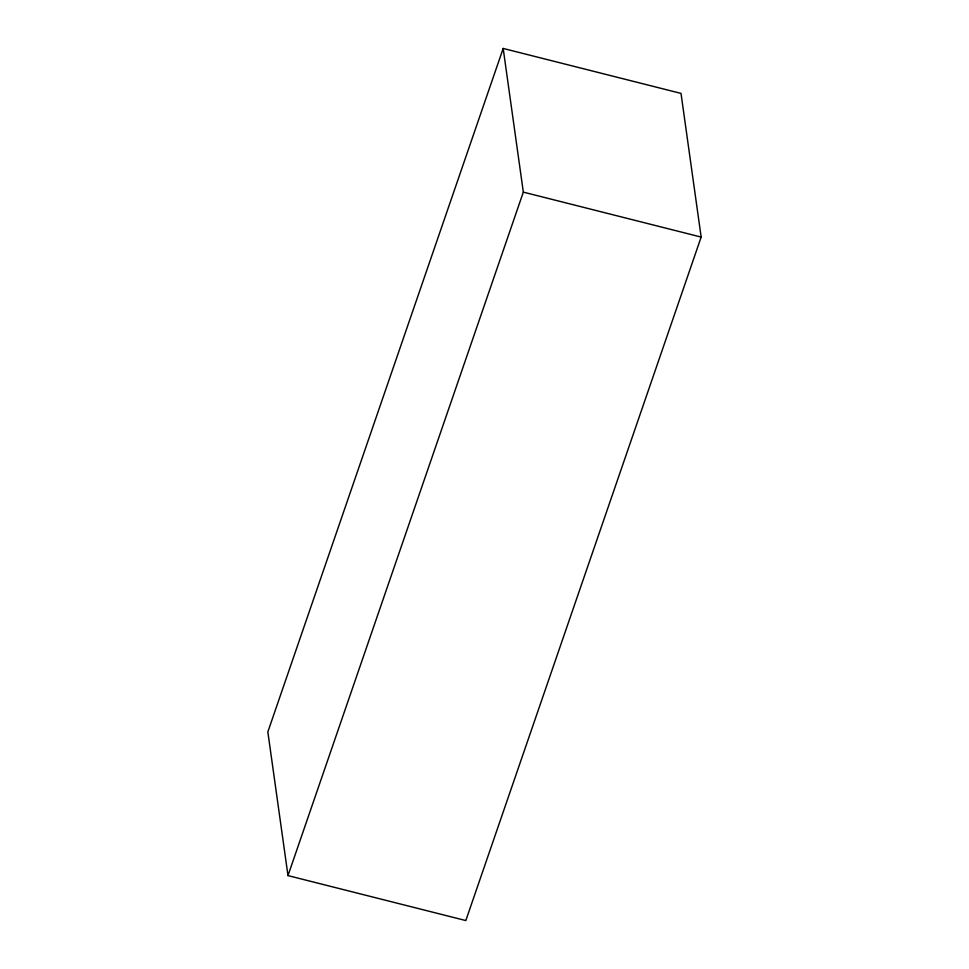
<?xml version="1.0" encoding="UTF-8"?>
<svg xmlns="http://www.w3.org/2000/svg" width="969" height="969" viewBox="0 0 969 969"><rect width="100%" height="100%" fill="white"/><g stroke="black" fill="none" stroke-linecap="round" stroke-linejoin="round"><path stroke-width="1.45" d="M503.177 48.45L267.844 731.922L287.987 875.601L465.823 920.55L701.156 237.078L681.013 93.399L503.177 48.45L523.333 192.128L287.987 875.601M523.333 192.128L701.156 237.078"/></g></svg>
